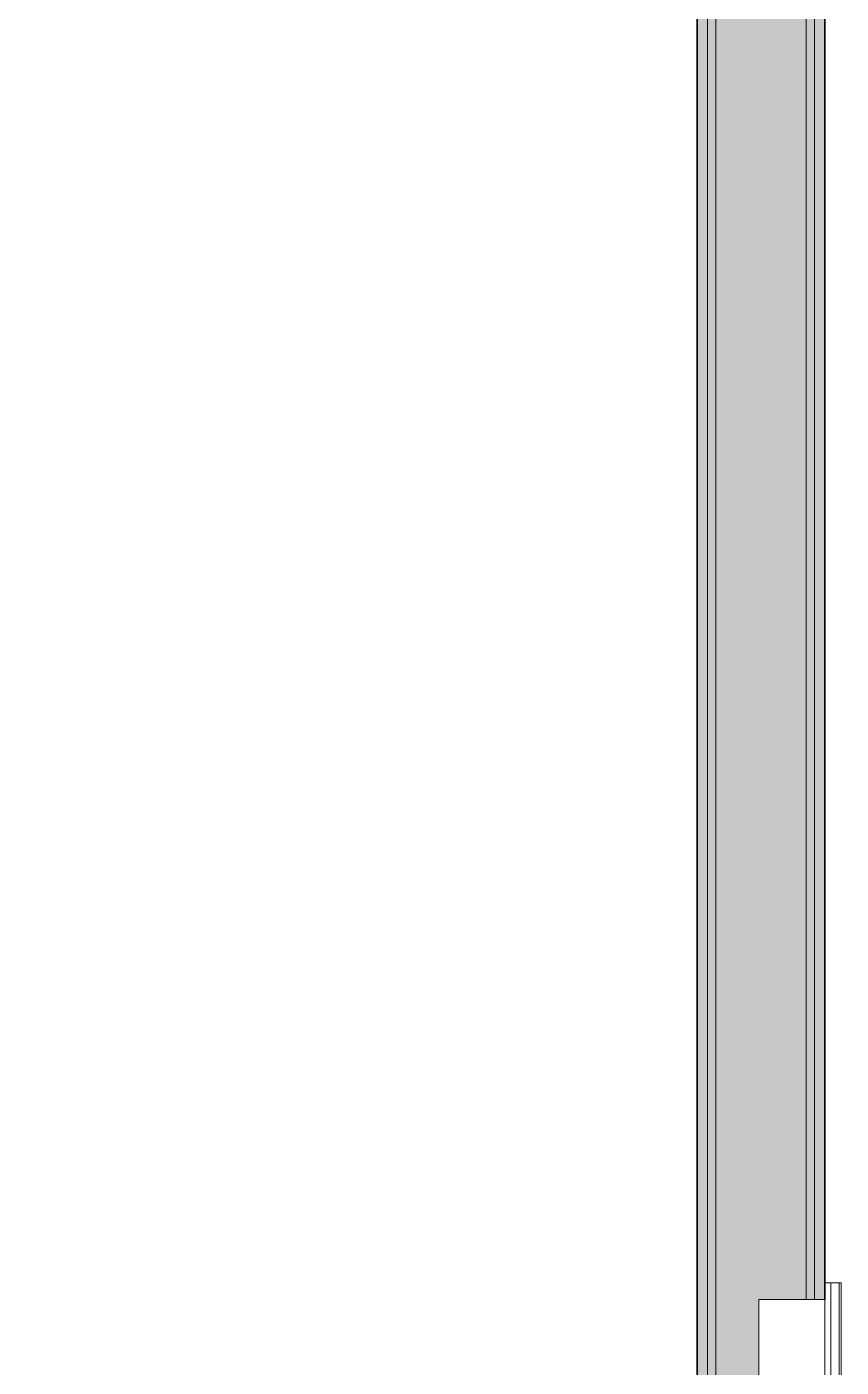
# Model space of a CAD drawing. Header units: inches. Extents: x 6 to 8416, y -388 to 6104.
# Drawn here: x 5406.9 to 5456.4, y 675.3 to 756.8 of the extents above; entities that cross this region are included whole.
import ezdxf

# ---------------------------------------------------------------- set-up
doc = ezdxf.new("R2010")
doc.units = ezdxf.units.IN
doc.header["$MEASUREMENT"] = 0
for name, color, linetype, lineweight in [('A-ROOM', 32, 'Continuous', 13), ('A-WALL', 113, 'Continuous', 25), ('A-WALL-PATT', 111, 'Continuous', 35), ('I-WALL', 2, 'Continuous', 25), ('Q-SPCQ', 91, 'Continuous', 18)]:
    doc.layers.add(name, color=color, linetype=linetype, lineweight=lineweight)

# ---------------------------------------------------------------- blocks, each defined once
blk = doc.blocks.new('SE Fire Extinguisher Cabinet-Semi Recessed-WH-AM - 9 1_2 x 5 x 24_-19824897-LEVEL 3 - PLAN Copy 1 Copy 1')
at = {"layer": 'Q-SPCQ'}
for p, q in [((-9.067, 3.875), (-9.067, 4.875)), ((-9.067, 4.875), (0.433, 4.875)), ((-9.067, 3.875), (-9.067, 4.75)), ((-9.067, 4.75), (0.433, 4.75)), ((-9.067, 4.25), (0.433, 4.25)), ((0.433, 4.875), (0.433, 3.875)), ((0.433, 4.75), (0.433, 3.875)), ((0.433, 3.875), (-9.067, 3.875)), ((-0.567, 3.875), (-8.067, 3.875)), ((-8.067, 3.875), (-8.067, -0.125)), ((-0.567, -0.125), (-0.567, 3.875)), ((-8.067, -0.125), (-0.567, -0.125))]:
    blk.add_line(p, q, dxfattribs=at)

msp = doc.modelspace()

# ---------------------------------------------------------------- hatches: boundary and pattern name
at = {"layer": 'A-WALL-PATT'}
h = msp.add_hatch(color=10, dxfattribs=at)
h.paths.add_polyline_path([(5448.16533733, 499.68577679), (5448.29033733, 499.68577679), (5448.29033733, 503.68577679), (5447.66533733, 503.68577679), (5447.66533733, 499.68577679)])
h.paths.add_polyline_path([(5448.29033733, 539.68577679), (5448.29033733, 842.93577679), (5447.66533733, 842.93577679), (5447.66533733, 539.68577679)])
h = msp.add_hatch(color=10, dxfattribs=at)
h.paths.add_polyline_path([(5448.79033733, 499.68577679), (5448.79033733, 503.68577679), (5448.29033733, 503.68577679), (5448.29033733, 499.68577679)])
h.paths.add_polyline_path([(5448.79033733, 539.68577679), (5448.79033733, 842.93577679), (5448.29033733, 842.93577679), (5448.29033733, 539.68577679)])
at = {"layer": 'A-WALL-PATT', "lineweight": 25}
h = msp.add_hatch(color=10, dxfattribs=at)
h.paths.add_polyline_path([(5455.41533733, 499.68577679), (5455.41533733, 503.68577679), (5454.79033733, 503.68577679), (5454.79033733, 499.68577679)])
h.paths.add_polyline_path([(5455.41533733, 539.68577679), (5455.41533733, 671.93577679), (5454.79033733, 671.93577679), (5454.79033733, 539.68577679)])
h.paths.add_polyline_path([(5454.79033733, 679.43577679), (5455.41533733, 679.43577679), (5455.41533733, 842.93577679), (5454.79033733, 842.93577679), (5454.79033733, 724.74656081)])
at = {"layer": 'I-WALL'}
h = msp.add_hatch(color=10, dxfattribs=at)
h.paths.add_polyline_path([(5454.29033733, 499.68577679), (5454.29033733, 503.68577679), (5448.79033733, 503.68577679), (5448.79033733, 499.68577679)])
h.paths.add_polyline_path([(5454.29033733, 539.68577679), (5454.29033733, 671.93577679), (5451.41533733, 671.93577679), (5451.41533733, 679.43577679), (5454.29033733, 679.43577679), (5454.29033733, 842.93577679), (5448.79033733, 842.93577679), (5448.79033733, 539.68577679)])
h = msp.add_hatch(color=10, dxfattribs=at)
h.paths.add_polyline_path([(5454.79033733, 499.68577679), (5454.79033733, 503.68577679), (5454.29033733, 503.68577679), (5454.29033733, 499.68577679)])
h.paths.add_polyline_path([(5454.79033733, 539.68577679), (5454.79033733, 671.93577679), (5454.29033733, 671.93577679), (5454.29033733, 539.68577679)])
h.paths.add_polyline_path([(5454.29033733, 679.43577679), (5454.79033733, 679.43577679), (5454.79033733, 842.93577679), (5454.29033733, 842.93577679), (5454.29033733, 724.74656081)])

# ---------------------------------------------------------------- linework, layer by layer
at = {"layer": 'A-ROOM', "lineweight": 9, "flags": 128}
msp.add_lwpolyline([(5455.41533733, 1377.93577679), (5455.41533733, 1251.68577679), (5455.41533733, 928.64727679), (5455.41533733, 926.18577679), (5455.41533733, 918.56077679), (5455.41533733, 915.56077679), (5455.41533733, 886.68577679), (5455.41533733, 842.93577679), (5455.41533733, 499.68577679), (5455.41533733, 467.24858278), (5455.41533733, 467.18577679), (5455.41533733, 463.56077679), (5455.41533733, 330.93577679), (5363.97814332, 330.93577679), (5360.29033733, 330.93577679), (5014.66533733, 330.93577679), (4977.79033733, 330.93577679), (4977.79033733, 336.31077679), (4947.54033733, 336.31077679), (4848.04033733, 336.31077679), (4848.04033733, 269.18577679)], dxfattribs=at)
msp.add_lwpolyline([(5095.54033733, 623.31077679), (4982.04033733, 623.31077679), (4982.04033733, 370.93577679), (4982.04033733, 340.31077679), (4982.04033733, 338.18577679), (5014.66533733, 338.18577679), (5014.66533733, 338.68577679), (5356.66533733, 338.68577679), (5356.66533733, 467.18577679), (5448.16533733, 467.18577679), (5448.16533733, 499.68577679), (5447.66533733, 499.68577679), (5447.66533733, 842.93577679), (5448.16533733, 842.93577679), (5448.16533733, 883.68577679), (5398.91708991, 883.68577679), (5398.91708991, 912.43577679), (5373.66533733, 912.43577679), (5290.91533733, 912.43577679), (5290.91533733, 914.43577679), (5163.04033733, 914.43577679), (5163.04033733, 563.31077679), (5095.54033733, 563.31077679)], close=True, dxfattribs=at)
at = {"layer": 'A-WALL', "lineweight": 9}
for p, q in [((5454.79033733, 1255.68577679), (5454.79033733, 679.43577679)), ((5448.79033733, 884.93577679), (5448.79033733, 539.68577679)), ((5454.29033733, 884.93577679), (5454.29033733, 679.43577679)), ((5448.29033733, 842.93577679), (5448.29033733, 539.68577679))]:
    msp.add_line(p, q, dxfattribs=at)
at = {"layer": 'I-WALL', "lineweight": 35}
for p, q in [((5455.41533733, 679.43577679), (5455.41533733, 1255.68577679)), ((5447.66533733, 842.93577679), (5447.66533733, 539.68577679))]:
    msp.add_line(p, q, dxfattribs=at)

# ---------------------------------------------------------------- block references
at = {"layer": 'Q-SPCQ', "rotation": 269.9999999999999}
msp.add_blockref('SE Fire Extinguisher Cabinet-Semi Recessed-WH-AM - 9 1_2 x 5 x 24_-19824897-LEVEL 3 - PLAN Copy 1 Copy 1', (5451.54033733, 671.36890932), dxfattribs=at)

doc.saveas('drawing.dxf')
